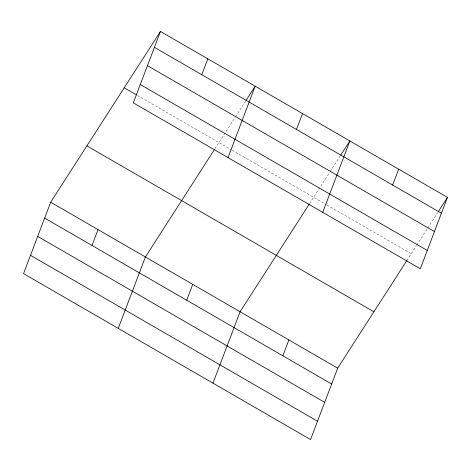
<?xml version="1.0" encoding="UTF-8"?>
<svg xmlns="http://www.w3.org/2000/svg" width="471" height="471" viewBox="0 0 471 471"><rect width="100%" height="100%" fill="white"/><g stroke="black" fill="none" stroke-linecap="round" stroke-linejoin="round"><path stroke-width="0.35" stroke-dasharray="2.35 1.77" d="M214.959 148.736L235.07 117.444M235.465 116.832L245.703 100.906M309.671 203.49L329.788 172.203M330.183 171.585L340.415 155.66M406.862 260.528L416.346 245.768M416.741 245.155L427.368 228.618M427.762 228.005L437.606 212.692M137.479 95.466L231.561 149.86M232.191 150.225L326.315 204.644M326.951 205.009L411.23 253.734"/><path stroke-width="0.71" d="M160.44 31.445L133.317 102.849L420.326 268.782L447.45 197.378L160.44 31.445L50.674 202.218L23.55 273.622L310.56 439.555L337.683 368.151L406.862 260.528M91.998 245.473L98.033 229.601M201.765 74.701L207.793 58.822M118.262 328.381L145.386 256.978L214.564 149.354M228.029 157.608L255.152 86.205L246.097 100.294M186.716 300.233L192.745 284.354M296.477 129.454L302.512 113.582M212.974 383.141L240.098 311.737L309.276 204.108M322.741 212.362L349.865 140.959L340.81 155.047M282.865 355.817L288.894 339.944M392.626 185.044L398.66 169.166M438.395 211.467L447.45 197.378M154.411 47.318L441.421 213.251M147.447 65.646L434.456 231.573M140.276 84.527L427.285 250.454M124.214 87.8L136.213 94.736M86.894 145.863L373.909 311.796M50.674 202.218L337.683 368.151M44.645 218.097L331.655 384.024M37.68 236.418L324.696 402.352M30.509 255.3L317.519 421.233"/></g></svg>
